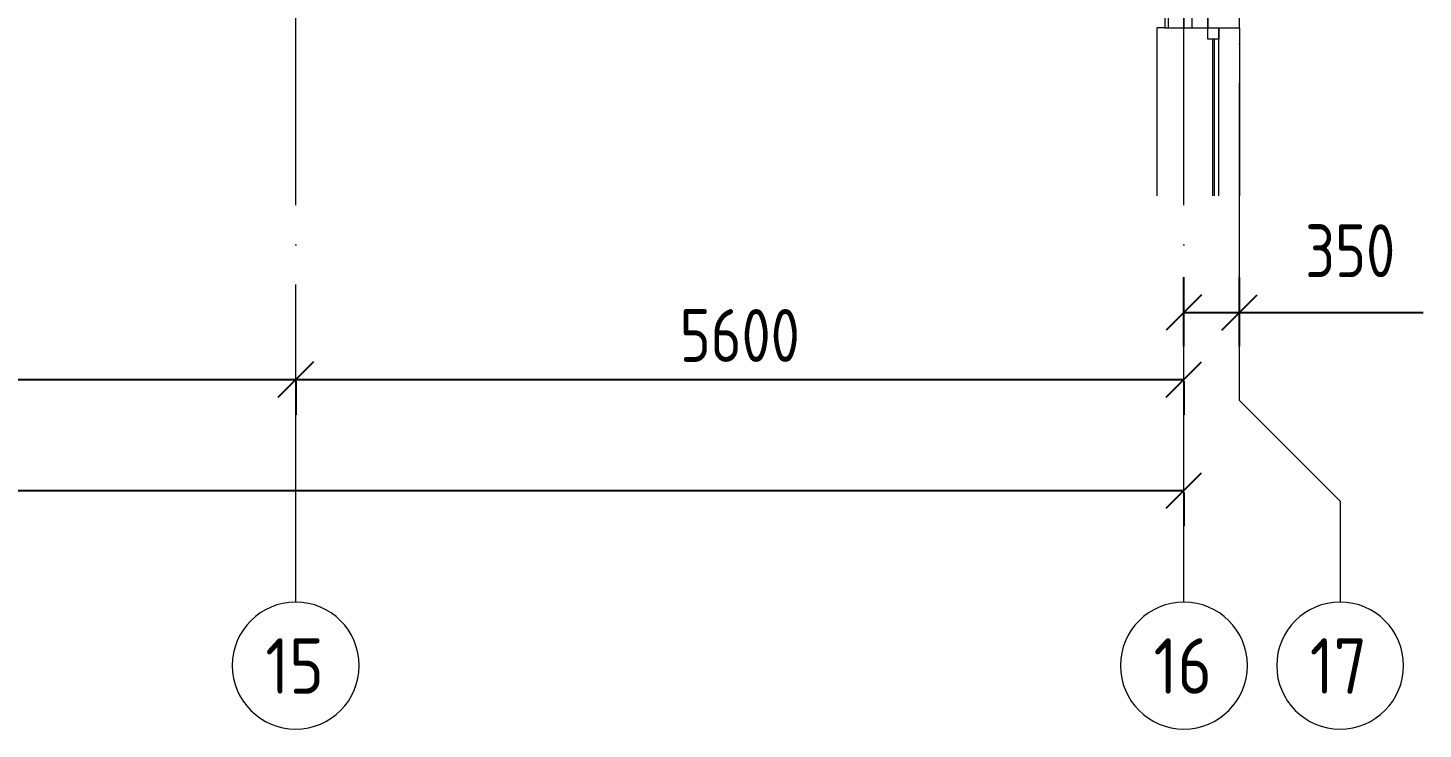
# Model space of a CAD drawing. Header units: millimetres. Extents: x -68946 to 690821, y -552984 to 293768.
# Drawn here: x 61260 to 70057, y -83822 to -79405 of the extents above; entities that cross this region are included whole.
import ezdxf

# ---------------------------------------------------------------- set-up
doc = ezdxf.new("R2010")
doc.units = ezdxf.units.MM
doc.linetypes.add('ADSK_Линия сетки', pattern=[2500, 2000, -250, 0, -250])
doc.layers.get('Defpoints').update_dxf_attribs({"color": 250})
for name, color, linetype, lineweight in [('A-____-____-DIMS', 250, 'Continuous', 9), ('A-GLAZ-____-MCUT', 250, 'Continuous', 9), ('A-GLAZ-____-OTLN', 250, 'Continuous', 5), ('A-WALL-____-MCUT', 250, 'Continuous', 13), ('A-WALL-FNSH-MCUT', 250, 'Continuous', 13), ('I-WALL-____-OTLN', 250, 'Continuous', 9), ('S-GRID-____-IDEN', 250, 'Continuous', 9), ('S-GRID-____-OTLN', 250, 'Continuous', 9)]:
    doc.layers.add(name, color=color, linetype=linetype, lineweight=lineweight)
doc.styles.add('GOST Common', font='', dxfattribs={"width": 0.9, "height": 350})
doc.styles.get("Standard").update_dxf_attribs({"font": 'ГОСТ тип А.ttf'})
doc.styles.get('GOST Common').set_extended_font_data('GOST Common')
doc.dimstyles.new('А3', dxfattribs={"dimtxt": 333, "dimasz": 222, "dimexe": 222, "dimexo": 111, "dimgap": 111, "dimtad": 1, "dimtoh": 1, "dimdec": 0, "dimrnd": 0.0015, "dimzin": 0, "dimdsep": 46, "dimtxsty": 'Standard', "dimblk": 'OBLIQUE', "dimcen": 0, "dimclrd": 7, "dimclre": 7, "dimclrt": 7, "dimadec": 0, "dimazin": 0, "dimtfac": 1, "dimtdec": 0, "dimtofl": 0, "dimtmove": 0, "dimatfit": 3, "dimfxl": 1, "dimtolj": 1, "dimtzin": 0, "dimarcsym": 0})

# ---------------------------------------------------------------- blocks, each defined once
blk = doc.blocks.new('Окно_СКБ_1Ст1 - 120_Окно_СКБ_1Ст_1650_ОК17_E60-37619705-АР1_Маркировочный план 2 этажа С1')
at = {"layer": 'A-GLAZ-____-MCUT', "lineweight": 5}
for p, q in [((755, -155), (-233.7, -155)), ((755, -165), (-233.7, -165))]:
    blk.add_line(p, q, dxfattribs=at)
at = {"layer": 'A-GLAZ-____-MCUT'}
for p, q in [((755, -195), (755, -125)), ((755, -125), (825, -125)), ((825, -125), (825, -195)), ((825, -195), (755, -195))]:
    blk.add_line(p, q, dxfattribs=at)
at = {"layer": 'A-GLAZ-____-OTLN'}
blk.add_line((-233.7, -195), (825, -195), dxfattribs=at)
blk = doc.blocks.new('WNW_Отлив1 - Отлив_металлический 2-28603322-АР1_Маркировочный план 2 этажа С1')
at = {"layer": 'A-GLAZ-____-OTLN'}
for p, q in [((825, 320), (-233.7, 320)), ((825, 270), (825, 320))]:
    blk.add_line(p, q, dxfattribs=at)
blk = doc.blocks.new('Ось сетки - Круг_Ø8 мм-39983606-АР1_Маркировочный план 2 этажа С1')
at = {"layer": 'S-GRID-____-IDEN'}
for start, end in [(360, 180), (180, 360)]:
    blk.add_arc((0, 0), 4, start, end, dxfattribs=at)
blk = doc.blocks.new('_Oblique')
at = {"color": 0, "linetype": 'ByBlock', "lineweight": -2}
blk.add_line((-0.5, -0.5), (0.5, 0.5), dxfattribs=at)
blk = doc.blocks.new('*D2826')
at = {"layer": 'A-____-____-DIMS', "color": 7, "lineweight": -2, "transparency": 16777216}
for p, q in [((58448.7, -81619.9), (62948.7, -81619.9)), ((58448.7, -81630.9), (58448.7, -81841.9)), ((62948.7, -81630.9), (62948.7, -81841.9))]:
    blk.add_line(p, q, dxfattribs=at)
at = {"layer": 'Defpoints', "color": 0, "lineweight": 30, "transparency": 16777216}
for p in [(58448.7, -81519.9), (62948.7, -81519.9), (62948.7, -81619.9)]:
    blk.add_point(p, dxfattribs=at)
at = {"layer": 'A-____-____-DIMS', "color": 7, "lineweight": -2, "transparency": 16777216, "xscale": 222, "yscale": 222, "zscale": 222, "rotation": 180}
blk.add_blockref('_Oblique', (58448.7, -81619.9), dxfattribs=at)
at = {"layer": 'A-____-____-DIMS', "color": 7, "lineweight": -2, "transparency": 16777216, "xscale": 222, "yscale": 222, "zscale": 222}
blk.add_blockref('_Oblique', (62948.7, -81619.9), dxfattribs=at)
at = {"layer": 'A-____-____-DIMS', "color": 7, "transparency": 16777216, "insert": (60698.7, -81342.4), "char_height": 333, "width": 2.567, "attachment_point": 5}
blk.add_mtext('\\A1;4500', dxfattribs=at)
blk = doc.blocks.new('*D2827')
at = {"layer": 'A-____-____-DIMS', "color": 7, "lineweight": -2, "transparency": 16777216}
for p, q in [((62948.7, -81619.9), (68548.7, -81619.9)), ((62948.7, -81630.9), (62948.7, -81841.9)), ((68548.7, -81630.9), (68548.7, -81841.9))]:
    blk.add_line(p, q, dxfattribs=at)
at = {"layer": 'Defpoints', "color": 0, "lineweight": 30, "transparency": 16777216}
for p in [(62948.7, -81519.9), (68548.7, -81519.9), (68548.7, -81619.9)]:
    blk.add_point(p, dxfattribs=at)
at = {"layer": 'A-____-____-DIMS', "color": 7, "lineweight": -2, "transparency": 16777216, "xscale": 222, "yscale": 222, "zscale": 222, "rotation": 180}
blk.add_blockref('_Oblique', (62948.7, -81619.9), dxfattribs=at)
at = {"layer": 'A-____-____-DIMS', "color": 7, "lineweight": -2, "transparency": 16777216, "xscale": 222, "yscale": 222, "zscale": 222}
blk.add_blockref('_Oblique', (68548.7, -81619.9), dxfattribs=at)
at = {"layer": 'A-____-____-DIMS', "color": 7, "transparency": 16777216, "insert": (65748.7, -81342.4), "char_height": 333, "width": 2.483, "attachment_point": 5}
blk.add_mtext('\\A1;5600', dxfattribs=at)
blk = doc.blocks.new('*D2828')
at = {"layer": 'A-____-____-DIMS', "color": 7, "lineweight": -2, "transparency": 16777216}
for p, q in [((68548.7, -81408.9), (68548.7, -80975.1)), ((68898.7, -81408.9), (68898.7, -80975.1)), ((68548.7, -81197.1), (68898.7, -81197.1)), ((68898.7, -81197.1), (70056.8, -81197.1))]:
    blk.add_line(p, q, dxfattribs=at)
at = {"layer": 'Defpoints', "color": 0, "lineweight": 30, "transparency": 16777216}
for p in [(68898.7, -81197.1), (68548.7, -81519.9), (68898.7, -81519.9)]:
    blk.add_point(p, dxfattribs=at)
at = {"layer": 'A-____-____-DIMS', "color": 7, "lineweight": -2, "transparency": 16777216, "xscale": 222, "yscale": 222, "zscale": 222, "rotation": 180}
blk.add_blockref('_Oblique', (68548.7, -81197.1), dxfattribs=at)
at = {"layer": 'A-____-____-DIMS', "color": 7, "lineweight": -2, "transparency": 16777216, "xscale": 222, "yscale": 222, "zscale": 222}
blk.add_blockref('_Oblique', (68898.7, -81197.1), dxfattribs=at)
at = {"layer": 'A-____-____-DIMS', "color": 7, "transparency": 16777216, "insert": (69313.1, -80642.1), "char_height": 333, "width": 1.862, "attachment_point": 1, "line_spacing_factor": 1.022761}
blk.add_mtext('\\A1;350', dxfattribs=at)
blk = doc.blocks.new('*D2829')
at = {"layer": 'A-____-____-DIMS', "color": 7, "lineweight": -2, "transparency": 16777216}
for p, q in [((-601.3, -82319.9), (68548.7, -82319.9)), ((-601.3, -82330.9), (-601.3, -82541.9)), ((68548.7, -82330.9), (68548.7, -82541.9))]:
    blk.add_line(p, q, dxfattribs=at)
at = {"layer": 'Defpoints', "color": 0, "lineweight": 30, "transparency": 16777216}
for p in [(-601.3, -82219.9), (68548.7, -82219.9), (68548.7, -82319.9)]:
    blk.add_point(p, dxfattribs=at)
at = {"layer": 'A-____-____-DIMS', "color": 7, "lineweight": -2, "transparency": 16777216, "xscale": 222, "yscale": 222, "zscale": 222, "rotation": 180}
blk.add_blockref('_Oblique', (-601.3, -82319.9), dxfattribs=at)
at = {"layer": 'A-____-____-DIMS', "color": 7, "lineweight": -2, "transparency": 16777216, "xscale": 222, "yscale": 222, "zscale": 222}
blk.add_blockref('_Oblique', (68548.7, -82319.9), dxfattribs=at)
at = {"layer": 'A-____-____-DIMS', "color": 7, "transparency": 16777216, "insert": (33973.7, -82042.4), "char_height": 333, "width": 2.919, "attachment_point": 5}
blk.add_mtext('\\A1;69150', dxfattribs=at)

msp = doc.modelspace()

# ---------------------------------------------------------------- linework, layer by layer
at = {"layer": 'A-WALL-____-MCUT', "color": 18, "lineweight": 15, "true_color": 0x000000}
for p, q in [((68548.7078, -78969.7878), (68548.7078, -79404.7883)), ((68598.7078, -78969.7878), (68598.7078, -79404.7883)), ((68698.7078, -79404.7883), (68698.7078, -78969.7878)), ((68898.7078, -79404.7883), (68898.7078, -78969.7287)), ((68448.7078, -79119.7878), (68448.7078, -79404.7883)), ((68698.7078, -79239.7878), (68698.7078, -79404.7883)), ((68448.7078, -79404.7883), (68548.7078, -79404.7883)), ((68548.7078, -79404.7883), (68598.7078, -79404.7883)), ((68598.7078, -79404.7883), (68698.7078, -79404.7883)), ((68698.7078, -79404.7883), (68898.7078, -79404.7883))]:
    msp.add_line(p, q, dxfattribs=at)
at = {"layer": 'A-WALL-FNSH-MCUT', "lineweight": 15}
for p, q in [((68428.7078, -79239.7878), (68428.7078, -79404.7883)), ((68428.7078, -79404.7883), (68448.7078, -79404.7883))]:
    msp.add_line(p, q, dxfattribs=at)
at = {"layer": 'I-WALL-____-OTLN', "color": 18, "lineweight": 15, "true_color": 0x000000}
msp.add_line((68898.7078, -79404.7883), (68898.7078, -80463.5175), dxfattribs=at)
at = {"layer": 'S-GRID-____-OTLN', "color": 18, "linetype": 'ADSK_Линия сетки', "true_color": 0x000000}
for p, q in [((62948.7078, -83022.3092), (62948.7078, -61092.7832)), ((68548.7078, -83022.3092), (68548.7078, -61092.7832)), ((68898.7078, -81752.3092), (68898.7078, -61092.7832))]:
    msp.add_line(p, q, dxfattribs=at)
at = {"layer": 'S-GRID-____-OTLN', "color": 18, "true_color": 0x000000}
for p, q in [((68898.7078, -81752.3092), (69533.7078, -82387.3092)), ((69533.7078, -82387.3092), (69533.7078, -83022.3092))]:
    msp.add_line(p, q, dxfattribs=at)

# ---------------------------------------------------------------- block references
at = {"layer": 'A-GLAZ-____-OTLN', "color": 18, "true_color": 0x000000, "rotation": 89.99999999999991}
for name, p in [('WNW_Отлив1 - Отлив_металлический 2-28603322-АР1_Маркировочный план 2 этажа С1', (68698.7078, -80229.7883)), ('Окно_СКБ_1Ст1 - 120_Окно_СКБ_1Ст_1650_ОК17_E60-37619705-АР1_Маркировочный план 2 этажа С1', (68573.7078, -80229.7883))]:
    msp.add_blockref(name, p, dxfattribs=at)
at = {"layer": 'S-GRID-____-IDEN', "color": 18, "true_color": 0x000000, "xscale": 99.99999999999993, "yscale": 99.99999999999993, "zscale": 99.99999999999993}
for p in [(62948.7078, -83422.3092), (68548.7078, -83422.3092), (69533.7078, -83422.3092)]:
    msp.add_blockref('Ось сетки - Круг_Ø8 мм-39983606-АР1_Маркировочный план 2 этажа С1', p, dxfattribs=at)

# ---------------------------------------------------------------- texts
at = {"layer": 'S-GRID-____-IDEN', "color": 18, "true_color": 0x000000, "char_height": 350, "width": 461.772, "attachment_point": 1, "style": 'GOST Common'}
for s, insert in [('15', (62757.5271, -83249.7759)), ('16', (68357.5272, -83249.7759)), ('17', (69342.5272, -83249.7759))]:
    msp.add_mtext(s, dxfattribs=dict(at, insert=insert))

# ---------------------------------------------------------------- dimensions: what is measured, and where the dimension line sits
at = {"layer": 'A-____-____-DIMS', "color": 18, "true_color": 0x000000}
dim = msp.add_linear_dim(base=(68898.7078, -81197.075), p1=(68548.7078, -81519.9449), p2=(68898.7078, -81519.9449), dimstyle='А3', dxfattribs=at)
dim.commit()
dim.dimension.update_dxf_attribs({"geometry": '*D2828', "text_midpoint": (69629.4135, -81197.075), "dimtype": 160})
for base, p1, p2, picture, middle in [((62948.7078, -81619.9298), (58448.7078, -81519.9449), (62948.7078, -81519.9449), '*D2826', (60698.7078, -81342.4298)), ((68548.7078, -81619.9298), (62948.7078, -81519.9449), (68548.7078, -81519.9449), '*D2827', (65748.7078, -81342.4298)), ((68548.7078, -82319.9298), (-601.2922, -82219.9449), (68548.7078, -82219.9449), '*D2829', (33973.7078, -82042.4298))]:
    dim = msp.add_linear_dim(base=base, p1=p1, p2=p2, dimstyle='А3', dxfattribs=at)
    dim.commit()
    dim.dimension.update_dxf_attribs({"geometry": picture, "text_midpoint": middle})

doc.saveas('drawing.dxf')
